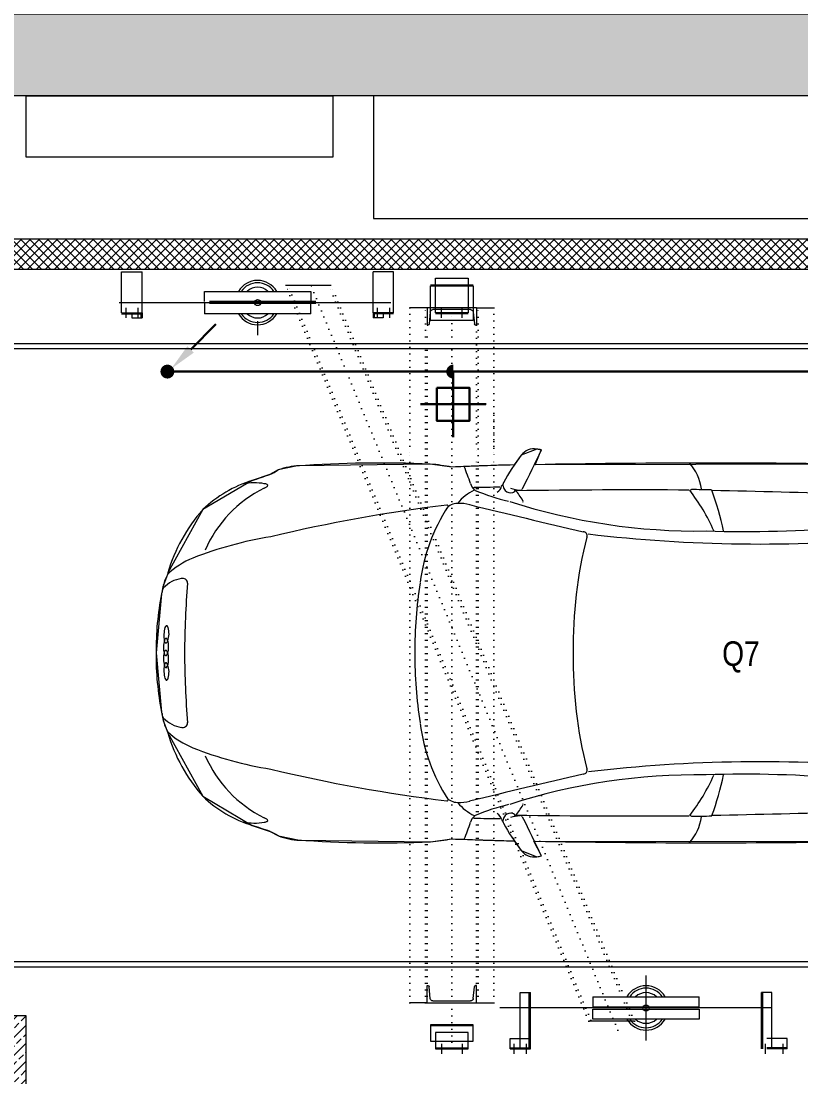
# Model space of a CAD drawing. Extents: x -1701 to 23780, y -363 to 7742.
# Drawn here: x 1260 to 1641, y 1995 to 2511 of the extents above; entities that cross this region are included whole.
import ezdxf
from ezdxf.xclip import XClip

# ---------------------------------------------------------------- set-up
doc = ezdxf.new("R2010")
doc.units = 0
doc.header["$LTSCALE"] = 25
doc.header["$MEASUREMENT"] = 0
doc.header["$XCLIPFRAME"] = 0
doc.header["$PDMODE"] = 1
doc.linetypes.add('Audi$0$DASHDOT2', pattern=[0.5, 0.25, -0.125, 0, -0.125])
doc.linetypes.add('Audi$0$DOT2', pattern=[0.125, 0, -0.125])
doc.layers.get('0').update_dxf_attribs({"color": 9, "lineweight": 9})
for name, color, linetype, lineweight in [('31', 9, 'Continuous', 9), ('Audi$0$00', 8, 'Continuous', 9), ('Audi$0$01', 8, 'Continuous', 9), ('Audi$0$04', 8, 'Continuous', 9), ('Audi$0$05V', 8, 'Continuous', 9), ('Audi$0$06D', 8, 'Continuous', 9), ('Audi$0$09W', 8, 'Continuous', 9), ('Audi$0$10', 8, 'Continuous', 9), ('Audi$0$20', 8, 'Audi$0$DOT2', 9), ('Audi$0$21', 8, 'Continuous', 9), ('Audi$0$24', 8, 'Audi$0$DASHDOT2', 9), ('E-1x58W ETANŞ FLUORESAN ARMATÜR (DİKEY MONTAJ)', 7, 'Continuous', 30), ('E-KABLO', 7, 'Continuous', 30), ('E-YUKARI ÇIKAN HAT', 7, 'Continuous', 30), ('E-YUKARIDAN GELEN HAT', 7, 'Continuous', 30)]:
    doc.layers.add(name, color=color, linetype=linetype, lineweight=lineweight)
doc.styles.add('Audi$0$MuuM_TEXT-STANDART', font='ARIALN.TTF')

# ---------------------------------------------------------------- blocks, each defined once
blk = doc.blocks.new('Audi$0$p-kolon_80x80')
at = {"layer": 'Audi$0$09W'}
h = blk.add_hatch(dxfattribs=at)
h.set_pattern_fill('ANSI33', color=256, scale=25, style=0)
h.set_pattern_definition([(45, (-1222.5, -385), (-4.419417, 4.419417), []), (45, (-1218.0806, -385), (-4.419417, 4.419417), [3.125, -1.5625])])
h.paths.add_polyline_path([(-40, -40), (40, -40), (40, 40), (-40, 40)])
blk.add_lwpolyline([(-40, -40), (40, -40), (40, 40), (-40, 40)], close=True)
blk = doc.blocks.new('Audi$0$P-AKS_AUDI')
at = {"layer": 'Audi$0$24'}
blk.add_lwpolyline([(-3840, -380), (360, -380)], dxfattribs=at)
blk = doc.blocks.new('Audi$0$NPU240')
for p, q in [((0, -120), (0, 120)), ((0, 120), (85, 120)), ((21.4, 105.2), (79.1, 110.2)), ((85, 120), (85, 116.7)), ((9.5, -92.2), (9.5, 92.2)), ((0, -120), (85, -120)), ((21.4, -105.2), (79.1, -110.2)), ((85, -120), (85, -116.7))]:
    blk.add_line(p, q)
for centre, radius, start, end in [((22.5, 92.2), 13, 95, 180), ((78.5, 116.7), 6.5, 275, 0), ((22.5, -92.2), 13, 180, 265), ((78.5, -116.7), 6.5, 0, 85)]:
    blk.add_arc(centre, radius, start, end)
blk = doc.blocks.new('Audi$0$p-arac asansoru')
for p, q in [((33.7, -139.5), (33.7, 510.5)), ((36.2, -137), (36.2, 508)), ((336.2, 508), (336.2, -137)), ((338.7, 510.5), (338.7, -139.5)), ((353.2, 450.25), (353.2, 440.25)), ((353.7, 450.25), (373.7, 450.25)), ((353.7, 450.25), (353.7, 440.25)), ((358.7, 451.5), (358.7, 318.5)), ((373.7, 450.25), (373.7, 440.25)), ((356.2, 448.25), (351.2, 448.25)), ((353.7, 445.25), (351.2, 445.25)), ((351.2, 445.25), (351.2, 440.25)), ((356.2, 442.25), (351.2, 442.25)), ((353.7, 440.85), (351.2, 440.85)), ((353.7, 440.25), (351.2, 440.25)), ((353.7, 440.25), (373.7, 440.25)), ((353.2, 357.75), (353.2, 409.75)), ((358.2, 409.75), (353.2, 409.75)), ((359.2, 409.75), (364.2, 409.75)), ((364.2, 409.75), (364.2, 357.75)), ((358.2, 355.25), (358.2, 407.25)), ((359.2, 355.25), (359.2, 407.25)), ((349.55, 383.75), (342.85, 383.75)), ((367.15, 370.03), (367.15, 347.74)), ((353.2, 357.75), (358.2, 357.75)), ((364.2, 357.75), (359.2, 357.75)), ((353.7, 327.25), (351.2, 327.25)), ((351.2, 322.25), (351.2, 327.25)), ((353.7, 326.65), (351.2, 326.65)), ((353.2, 317.25), (353.2, 327.25)), ((353.7, 317.25), (353.7, 327.25)), ((353.7, 327.25), (373.7, 327.25)), ((373.7, 317.25), (373.7, 327.25)), ((356.2, 325.25), (351.2, 325.25)), ((353.7, 322.25), (351.2, 322.25)), ((356.2, 319.25), (351.2, 319.25)), ((353.7, 317.25), (373.7, 317.25)), ((16.2, 300.75), (16.2, 309.25)), ((356.2, 300.75), (356.2, 309.25)), ((1.7, 296.75), (-6.3, 296.75)), ((-6.3, 296.75), (-6.3, 280.75)), ((-5.8, 296.75), (-5.8, 280.75)), ((-2.5, 299.25), (-2.5, 278.25)), ((5.5, 299.25), (-2.5, 299.25)), ((1.7, 280.75), (1.7, 296.75)), ((5, 278.25), (5, 299.25)), ((5.5, 278.25), (5.5, 299.25)), ((349.9, 278.25), (349.9, 299.25)), ((349.9, 299.25), (366.9, 299.25)), ((353.2, 280.75), (353.2, 296.75)), ((353.7, 280.75), (353.7, 296.75)), ((353.7, 296.75), (370.7, 296.75)), ((366.9, 299.25), (366.9, 278.25)), ((367.4, 299.25), (367.4, 278.25)), ((370.7, 296.75), (370.7, 280.75)), ((-3.8, 293.75), (-8.8, 293.75)), ((351.2, 293.75), (356.2, 293.75)), ((-3.8, 283.75), (-8.8, 283.75)), ((-6.3, 280.75), (1.7, 280.75)), ((351.2, 283.75), (356.2, 283.75)), ((370.7, 280.75), (353.7, 280.75)), ((-2.5, 278.25), (5.5, 278.25)), ((16.2, 276.75), (16.2, 268.25)), ((366.9, 278.25), (349.9, 278.25)), ((356.2, 276.75), (356.2, 268.25)), ((13.7, 132.25), (13.7, 265.25)), ((-8.8, 258.25), (-3.8, 258.25)), ((-6.3, 260.25), (-6.3, 250.25)), ((-6.3, 260.25), (-1.3, 260.25)), ((-5.8, 260.25), (-5.8, 250.25)), ((-1.3, 260.25), (-1.3, 250.25)), ((-6.3, 255.25), (21.2, 255.25)), ((21.2, 255.25), (21.2, 250.25)), ((-8.8, 252.25), (-3.8, 252.25)), ((-6.3, 250.85), (21.2, 250.85)), ((-6.3, 250.25), (21.2, 250.25)), ((-6.3, 250.25), (-1.3, 250.25)), ((7.24, 199.45), (7.27, 221.75)), ((8.2, 167.75), (8.2, 219.75)), ((8.2, 219.75), (13.2, 219.75)), ((13.2, 219.75), (13.2, 167.75)), ((19.2, 219.75), (14.2, 219.75)), ((14.2, 219.75), (14.2, 167.75)), ((19.2, 219.75), (19.2, 167.75)), ((-2.15, 193.75), (29.55, 193.75)), ((13.2, 167.75), (8.2, 167.75)), ((14.2, 167.75), (19.2, 167.75)), ((-8.8, 135.25), (-3.8, 135.25)), ((-6.3, 137.25), (21.2, 137.25)), ((-6.3, 137.25), (-1.3, 137.25)), ((-6.3, 136.65), (21.2, 136.65)), ((-6.3, 124.75), (-6.3, 134.75)), ((-5.8, 124.75), (-5.8, 134.75)), ((-1.3, 124.75), (-1.3, 134.75)), ((21.2, 132.25), (21.2, 137.25)), ((-6.3, 132.25), (21.2, 132.25)), ((-8.8, 126.75), (-3.8, 126.75)), ((-6.3, 124.75), (-1.3, 124.75))]:
    blk.add_line(p, q)
for centre in [(358.7, 383.75), (13.7, 193.75)]:
    blk.add_circle(centre, 1.5)
for centre, radius, start, end in [((358.7, 383.75), 10.85, 120.4584, 239.5416), ((358.7, 383.75), 10.85, 300.4584, 59.5416), ((358.7, 383.75), 9.7, 124.542, 235.458), ((358.7, 383.75), 7.5, 137.1666, 222.8334), ((358.7, 383.75), 9.7, 304.542, 55.458), ((358.7, 383.75), 7.5, 317.1666, 42.8334), ((13.7, 193.75), 10.85, 120.4584, 239.5416), ((13.7, 193.75), 9.7, 124.542, 235.458), ((13.7, 193.75), 10.85, 300.4584, 59.5416), ((13.7, 193.75), 9.7, 304.542, 55.458), ((13.7, 193.75), 7.5, 137.1666, 222.8334), ((13.7, 193.75), 7.5, 317.1666, 42.8334)]:
    blk.add_arc(centre, radius, start, end)
for p in [(-2.5, 297.75), (-2.5, 297.75), (-2.5, 297.75), (5.5, 297.75), (349.9, 297.75), (-2.5, 279.75), (349.9, 279.75), (349.9, 279.75), (349.9, 279.75), (366.9, 279.75)]:
    blk.add_point(p)
at = {"layer": 'Audi$0$20'}
for p, q in [((7.27, 221.75), (367.15, 370.03)), ((7.7, 220.74), (367.15, 368.84)), ((2.83, 207.54), (367.15, 357.64)), ((7.24, 200.65), (366.72, 348.76)), ((7.27, 199.46), (367.15, 347.74)), ((16.2, 309.25), (286.2, 309.25)), ((356.2, 309.25), (283.7, 309.25)), ((16.2, 301.65), (356.2, 301.65)), ((16.2, 300.75), (347.7, 300.75)), ((-6.3, 288.75), (353.7, 288.75)), ((16.2, 276.75), (283.7, 276.75)), ((16.2, 275.85), (356.2, 275.85)), ((347.7, 276.75), (283.7, 276.75)), ((16.2, 268.25), (283.7, 268.25)), ((303.7, 268.25), (283.7, 268.25)), ((356.2, 268.25), (283.7, 268.25))]:
    blk.add_line(p, q, dxfattribs=at)
at = {"xscale": -0.0999999999985448, "yscale": 0.0999999999994543, "zscale": 0.0999999999994543, "rotation": 180}
blk.add_blockref('Audi$0$NPU240', (16.2, 288.75), dxfattribs=at)
at = {"xscale": -0.0999999999985448, "yscale": 0.0999999999994543, "zscale": 0.0999999999994543}
blk.add_blockref('Audi$0$NPU240', (356.2, 288.75), dxfattribs=at)
blk = doc.blocks.new('Audi$0$p-zemin kat')
at = {"layer": 'Audi$0$09W'}
h = blk.add_hatch(dxfattribs=at)
h.set_pattern_fill('ANSI37', color=256, scale=25, style=0)
h.set_pattern_definition([(45, (5131.4063, 52565), (-2.2097087, 2.2097087), []), (135, (5131.4063, 52565), (-2.2097087, -2.2097087), [])])
h.paths.add_polyline_path([(1182.5, 2825), (1182.5, 2865), (1162.5, 2865), (1162.5, 2825)])
h.paths.add_polyline_path([(1212.5, 2405), (1212.5, 2390), (1717.5, 2390), (1717.5, 2405)])
h = blk.add_hatch(dxfattribs=at)
h.set_pattern_fill('ANSI33', color=256, scale=25, style=0)
h.paths.add_polyline_path([(1222.5, 2515), (1757.5, 2515), (1757.5, 2430), (1962.5, 2430), (1962.5, 2390), (1717.5, 2390), (1717.5, 2475), (1212.5, 2475), (1212.5, 2390), (1162.5, 2390), (1162.5, 2515), (1162.5, 2825), (1962.5, 2825), (1962.5, 2785), (1212.5, 2785), (1212.5, 2515)])
at = {"layer": 'Audi$0$00'}
blk.add_lwpolyline([(1212.5, 2405), (1717.5, 2405), (1717.5, 2390), (1182.5, 2390)], dxfattribs=at)
at = {"layer": 'Audi$0$01'}
blk.add_lwpolyline([(1222.5, 2515), (1757.5, 2515), (1757.5, 2430), (1962.5, 2430), (1962.5, 2390), (1717.5, 2390), (1717.5, 2475), (1212.5, 2475), (1212.5, 2390), (1162.5, 2390), (1162.5, 2515), (1162.5, 2825), (1962.5, 2825), (1962.5, 2785), (1212.5, 2785), (1212.5, 2515)], close=True, dxfattribs=at)
at = {"layer": 'Audi$0$06D'}
for points in [[(1262.5, 2475), (1412.5, 2475), (1412.5, 2445), (1262.5, 2445)], [(1432.5, 2415), (1717.5, 2415), (1717.5, 2475), (1432.5, 2475)]]:
    blk.add_lwpolyline(points, close=True, dxfattribs=at)
at = {"layer": 'Audi$0$01'}
blk.add_blockref('Audi$0$p-kolon_80x80', (1222.5, 1985), dxfattribs=at)
at = {"layer": 'Audi$0$05V'}
ref = blk.add_blockref('Audi$0$p-arac asansoru', (1759.5, 2015.1), dxfattribs=dict(at, rotation=90))
XClip(ref).set_block_clipping_path([(-72.1000000362, -157.9999999557), (374.9000042902, 575.0000000443)])
at = {"layer": 'Audi$0$24'}
blk.add_blockref('Audi$0$P-AKS_AUDI', (4722.5, 2785), dxfattribs=at)
blk = doc.blocks.new('Audi$0$Group-321-1')
at = {"lineweight": 0}
blk.add_lwpolyline([(384782.8143, 69370.9298), (384782.099, 69369.5315), (384782.0492, 69369.5901), (384782.0346, 69369.5732), (384782.0266, 69369.4913), (384782.053, 69369.4394), (384781.9224, 69369.1627), (384781.8618, 69369.0762), (384781.5727, 69368.4935), (384781.5478, 69368.4017), (384781.5488, 69368.3546), (384781.5351, 69368.2638), (384781.5515, 69367.9843), (384781.5515, 69367.9843), (384781.749, 69367.6906), (384781.7549, 69367.6863), (384781.7923, 69367.6441), (384781.8263, 69367.6169), (384782.0711, 69367.4613), (384782.3403, 69367.353), (384782.3817, 69367.3414), (384782.4453, 69367.3332), (384782.7991, 69367.344), (384783.0363, 69367.4941), (384783.1021, 69367.5581), (384783.1403, 69367.5843), (384783.2058, 69367.6663), (384783.5053, 69368.2326), (384783.5403, 69368.3322), (384783.689, 69368.5997), (384783.7466, 69368.6084), (384783.8084, 69368.6626), (384783.8147, 69368.6844), (384783.7337, 69368.6844), (384784.4562, 69370.087)], dxfattribs=at)
for centre, radius, start, end in [((384865.0479, 69325.7189), 93.6961, 150.803073, 151.627747), ((384777.8715, 69372.8535), 5.6052, 330.8944, 345.1644), ((384822.9409, 69349.5203), 45.4809, 151.91783, 153.89663), ((384776.6075, 69373.5829), 7.1236, 326.0794, 338.11644), ((384788.9005, 69367.1922), 5.6052, 140.4918, 154.7617), ((384699.7855, 69410.5499), 93.6961, 334.028379, 334.853054), ((384790.2301, 69366.5903), 7.1236, 147.53968, 159.57673), ((384825.273, 69347.607), 48.3027, 152.0551, 152.17195), ((384782.4028, 69368.6925), 1.5636, 74.9854, 82.5895), ((384782.4965, 69369.975), 0.2388, 70.6349, 104.3906), ((384821.1879, 69350.0129), 43.565, 152.47687, 153.59071), ((384780.1046, 69371.4451), 2.9727, 314.8855, 333.6766), ((384782.7293, 69369.2079), 0.9545, 86.6279, 100.516), ((384782.5618, 69370.1533), 0.00585, 151.7805, 223.8989), ((384743.6698, 69390.211), 45.4809, 331.7595, 333.7383), ((384782.8782, 69368.4484), 1.5636, 43.0666, 50.6707), ((384783.1066, 69369.0142), 0.9545, 25.1401, 39.0282), ((384782.0988, 69369.5256), 0.08, 143.4719, 205.3483), ((384782.1495, 69369.4974), 0.1377, 137.1664, 146.6022), ((384967.4628, 69508.0027), 231.379, 216.741616, 216.794011), ((384678.7517, 69458.2208), 136.4506, 319.252602, 319.492588), ((384782.5149, 69369.582), 0.0186, 41.3859, 155.3161), ((384783.958, 69371.212), 2.1585, 228.5422, 243.7224), ((384786.4545, 69368.1856), 2.9727, 151.9795, 170.7706), ((384740.7557, 69390.9906), 48.3027, 333.48418, 333.60103), ((384782.9196, 69369.9112), 0.9868, 205.182, 214.4777), ((384783.8657, 69369.2721), 0.2388, 21.2655, 55.0212), ((384795.1786, 69363.075), 14.5872, 154.13193, 155.3338), ((384781.9661, 69369.5433), 0.2494, 316.3484, 326.7202), ((384782.2653, 69368.9144), 0.4843, 94.4328, 101.9444), ((384782.1667, 69369.4142), 0.0112, 312.8599, 34.8105), ((384782.228, 69369.389), 0.00831, 38.2323, 92.0308), ((384745.0919, 69389.0738), 43.565, 332.06542, 333.17925), ((384783.9724, 69369.4292), 0.00585, 261.7572, 333.8756), ((384782.1239, 69369.3634), 0.0209, 210.1338, 261.901), ((384782.122, 69369.3451), 0.00941, 178.2704, 230.3207), ((384782.1321, 69369.3799), 0.0386, 287.1711, 347.5368), ((384782.1506, 69369.3741), 0.0194, 352.1473, 47.0793), ((384791.1445, 69364.8055), 10.0957, 153.3898, 154.10666), ((384781.4441, 69369.9694), 0.9862, 309.9162, 319.8631), ((384782.0852, 69369.2999), 0.0489, 5.7791, 50.9893), ((384782.1316, 69369.3958), 0.0541, 258.6932, 282.7156), ((384784.0189, 69371.1807), 2.1585, 241.9337, 257.114), ((384781.8012, 69367.5574), 1.667, 81.8864, 84.9423), ((384782.0501, 69369.2603), 0.0543, 255.4486, 293.8595), ((384782.0653, 69369.2123), 0.00351, 147.6525, 275.8013), ((384782.3152, 69369.2019), 0.2415, 178.3112, 202.8017), ((384782.0803, 69369.2075), 0.00659, 121.6403, 166.7715), ((384783.0277, 69368.3243), 1.3873, 142.8163, 147.1796), ((384782.2724, 69369.0259), 0.196, 137.8698, 155.4348), ((384782.1584, 69369.074), 0.0723, 153.7582, 202.5543), ((384787.0532, 69366.1374), 5.9654, 150.48594, 156.73647), ((384789.1281, 69366.4456), 7.5187, 159.68697, 166.35156), ((384782.0818, 69369.0554), 0.00481, 20.9384, 175.9317), ((384782.8576, 69369.5029), 0.8909, 210.0252, 235.5657), ((384916.0429, 69336.4165), 136.4506, 166.163538, 166.403525), ((384783.5356, 69369.0581), 0.0186, 330.34, 84.2703), ((384783.6274, 69370.5018), 2.1511, 233.7694, 242.9353), ((384783.546, 69368.7124), 0.00831, 33.6253, 87.4238), ((384783.1387, 69368.4661), 0.4843, 23.7117, 31.2233), ((384783.8241, 69368.5896), 0.2494, 158.9359, 169.3077), ((384783.6023, 69368.6773), 0.0112, 90.8456, 172.7962), ((384788.1969, 69600.0219), 231.379, 268.862115, 268.914511), ((384783.6798, 69368.7118), 0.1377, 339.054, 348.4897), ((384784.4746, 69368.4138), 0.9862, 165.793, 175.74), ((384783.5945, 69368.6292), 0.0386, 138.1193, 198.4851), ((384783.5791, 69368.6408), 0.0194, 78.5769, 133.5088), ((384783.7323, 69368.6871), 0.08, 280.3078, 342.1843), ((384783.6345, 69370.4982), 2.1511, 242.7208, 251.8868), ((384774.6241, 69373.2856), 10.0957, 331.54946, 332.26633), ((384783.5569, 69368.5444), 0.0489, 74.6669, 119.8771), ((384770.8666, 69375.5547), 14.5872, 330.32233, 331.52419), ((384783.6078, 69368.6381), 0.0541, 202.9405, 226.9629), ((384783.5722, 69368.6007), 0.00941, 255.3354, 307.3857), ((384783.5859, 69368.613), 0.0209, 223.7551, 275.5224), ((384783.5672, 69369.5788), 0.9868, 271.1784, 280.4742), ((384781.8971, 69368.3577), 0.3521, 155.6746, 172.8272), ((384783.2251, 69368.5368), 0.196, 330.2214, 347.7863), ((384783.3432, 69368.6743), 0.2415, 282.8545, 307.345), ((384783.4846, 69368.4866), 0.00659, 318.8847, 4.0158), ((384783.5452, 69368.4928), 0.0543, 191.7966, 230.2075), ((384783.4973, 69368.4773), 0.00351, 209.8549, 338.0036), ((384783.2716, 69369.2904), 0.8909, 250.0904, 275.6309), ((384783.3307, 69368.4723), 0.0723, 283.1018, 331.8979), ((384782.3066, 69367.2979), 1.667, 40.7138, 43.7698), ((384781.2507, 69368.3722), 0.2986, 356.6067, 5.6602), ((384777.1322, 69372.6032), 7.5187, 319.30457, 325.96916), ((384783.3602, 69368.3991), 0.00481, 309.7244, 104.7177), ((384764.3472, 69370.8859), 17.3868, 351.32617, 351.63129), ((384781.6108, 69368.2877), 0.0411, 126.4313, 146.9765), ((384781.5894, 69368.3179), 0.00398, 74.7912, 133.7856), ((384781.5845, 69368.3135), 0.0102, 1.6376, 54.3963), ((384781.5006, 69368.3013), 0.0949, 358.817, 7.3839), ((384782.2148, 69368.7415), 1.3873, 338.4765, 342.8399), ((384782.1373, 69368.159), 0.6112, 170.0439, 196.5991), ((384781.8007, 69368.141), 0.2809, 142.998, 163.907), ((384782.2012, 69368.2894), 0.6058, 179.0659, 219.4798), ((384783.574, 69367.6511), 1.8423, 162.0199, 174.3284), ((384778.0913, 69370.7376), 5.9654, 328.91966, 335.17019), ((384782.3166, 69368.2853), 0.8221, 201.4762, 226.3392), ((384782.1191, 69367.7954), 0.3803, 174.3105, 196.6697), ((384781.8274, 69367.732), 0.0243, 63.7649, 169.9953), ((384784.0992, 69371.3805), 4.2739, 238.0489, 242.6341), ((384781.9405, 69367.6889), 0.1449, 160.4215, 200.1828), ((384781.3493, 69368.793), 1.8423, 311.3278, 323.6363), ((384781.9367, 69367.8086), 0.2189, 213.4367, 228.8733), ((384781.8626, 69367.7093), 0.0958, 222.8673, 244.0075), ((384782.901, 69367.8424), 0.3521, 312.8289, 329.9815), ((384781.8298, 69367.649), 0.0272, 202.2018, 232.2843), ((384782.6953, 69368.7143), 1.3999, 231.6246, 243.5204), ((384781.9795, 69367.566), 0.00393, 106.148, 191.2356), ((384781.9926, 69367.569), 0.0174, 192.4725, 226.4338), ((384781.9842, 69367.5477), 0.0228, 79.7433, 104.6743), ((384782.0763, 69367.6572), 0.139, 226.4813, 253.2418), ((384781.9679, 69367.4673), 0.1048, 43.0274, 79.064), ((384782.0325, 69367.5354), 0.00393, 108.0079, 193.0955), ((384782.0378, 69367.5173), 0.0228, 81.6031, 106.5342), ((384782.0242, 69367.4364), 0.1048, 44.8873, 80.9239), ((384782.0223, 69367.5184), 0.0302, 24.4378, 42.4802), ((384784.0734, 69371.3937), 4.2739, 243.022, 247.6072), ((384782.6682, 69368.0497), 0.6058, 266.1764, 306.5902), ((384782.7811, 69367.6377), 0.2809, 321.7491, 342.6581), ((384783.0862, 69367.4874), 0.0949, 118.2722, 126.8391), ((384795.1854, 69355.0563), 17.3868, 134.02483, 134.32996), ((384783.0473, 69367.5626), 0.0102, 71.2598, 124.0185), ((384783.0109, 69367.569), 0.0411, 338.6796, 359.2249), ((384783.048, 69367.5692), 0.00398, 351.8705, 50.8649), ((384783.2896, 69367.3257), 0.2986, 119.996, 129.0494), ((384782.0455, 69367.5388), 0.0174, 194.3324, 228.2937), ((384782.1264, 69367.6297), 0.139, 228.3412, 255.1017), ((384782.043, 69367.5459), 0.0229, 252.8528, 277.4764), ((384782.0457, 69367.5282), 0.00493, 273.6822, 33.6822), ((384782.0856, 69367.5071), 0.00493, 90.1141, 210.1141), ((384782.1019, 69367.5147), 0.0229, 206.3199, 230.9435), ((384782.0905, 69367.4822), 0.0302, 81.316, 99.3585), ((384782.1758, 69367.6043), 0.139, 230.5544, 257.315), ((384782.0967, 69367.5174), 0.0229, 254.7126, 279.3362), ((384782.0783, 69367.4086), 0.1048, 44.7323, 80.7688), ((384782.0769, 69367.4892), 0.0302, 26.2976, 44.3401), ((384782.0999, 69367.4998), 0.00493, 275.5421, 35.5421), ((384782.146, 69367.4549), 0.0302, 83.1759, 101.2183), ((384782.5995, 69367.9217), 0.6112, 289.0571, 315.6122), ((384782.7254, 69368.6988), 1.3999, 242.1358, 254.0316), ((384782.1404, 69367.4796), 0.00493, 91.9739, 211.9739), ((384782.1563, 69367.4877), 0.0229, 208.1798, 232.8034), ((384782.2273, 69367.5797), 0.139, 232.4143, 259.1748), ((384782.1491, 69367.4857), 0.0174, 257.3624, 291.3237), ((384782.1362, 69367.3809), 0.1048, 46.5921, 82.6287), ((384782.1361, 69367.4668), 0.0228, 19.1219, 44.053), ((384782.1539, 69367.4731), 0.00393, 292.5606, 17.6483), ((384782.2044, 69367.4602), 0.0174, 259.2223, 293.1836), ((384782.1921, 69367.441), 0.0228, 20.9818, 45.9129), ((384782.2096, 69367.4478), 0.00393, 294.4205, 19.5081), ((384782.4333, 69367.421), 0.0243, 315.6609, 61.8912), ((384782.3323, 69367.4878), 0.1449, 285.4734, 325.2346), ((384782.3147, 69367.695), 0.3803, 288.9864, 311.3457), ((384782.3942, 69367.4364), 0.0958, 241.6486, 262.7889), ((384782.3644, 69367.3745), 0.0272, 253.3718, 283.4544), ((384782.4317, 69367.5545), 0.2189, 256.7829, 272.2195), ((384782.5977, 69368.1411), 0.8221, 259.3169, 284.18)]:
    blk.add_arc(centre, radius, start, end, dxfattribs=at)
blk = doc.blocks.new('Audi')
at = {"layer": 'Audi$0$04', "xscale": 100, "yscale": 100, "zscale": 100, "rotation": 297.1763778173342}
blk.add_blockref('Audi$0$Group-321-1', (-23743833.71, 31064370), dxfattribs=at)
at = {"layer": 'Audi$0$10'}
blk.add_blockref('Audi$0$p-zemin kat', (0, 0), dxfattribs=at)
at = {"layer": 'Audi$0$21', "insert": (1612.16, 2200.47), "char_height": 12, "attachment_point": 5, "style": 'Audi$0$MuuM_TEXT-STANDART'}
blk.add_mtext_dynamic_manual_height_columns('Q7', width=388.5584, gutter_width=156.51, heights=[0], dxfattribs=at)
blk = doc.blocks.new('100_1x58W ETANŞ FLUORESAN ARMATÜR (DİKEY MONTAJ)')
at = {"layer": 'E-1x58W ETANŞ FLUORESAN ARMATÜR (DİKEY MONTAJ)', "color": 4}
for points in [[(0, 2), (0, 2), (0, -2)], [(-1, -1), (1, -1), (1, 1), (-1, 1), (-1, -1)], [(-2, 0), (2, 0)]]:
    blk.add_lwpolyline(points, dxfattribs=at)
blk = doc.blocks.new('3.10 kotu elk')
at = {"xscale": 8, "yscale": 8, "zscale": 8, "rotation": 270}
blk.add_blockref('100_1x58W ETANŞ FLUORESAN ARMATÜR (DİKEY MONTAJ)', (1471.42, -1880.95), dxfattribs=at)
blk = doc.blocks.new('100_YUKARIDAN GELEN HAT')
at = {"layer": 'E-YUKARIDAN GELEN HAT', "color": 3, "linetype": 'Continuous'}
blk.add_line((2.28, 2.17), (4.75, 4.65), dxfattribs=at)
at = {"layer": 'E-YUKARIDAN GELEN HAT', "color": 4, "linetype": 'Continuous', "const_width": 0.675}
blk.add_lwpolyline([(-0.34, 0, 1), (0.34, 0, 1)], format="xyb", close=True, dxfattribs=at)
at = {"layer": 'E-YUKARIDAN GELEN HAT', "color": 3, "linetype": 'Continuous'}
blk.add_solid([(2.59, 1.86), (1.96, 2.49), (0.37, 0.27)], dxfattribs=at)

msp = doc.modelspace()

# ---------------------------------------------------------------- linework, layer by layer
at = {"layer": 'E-KABLO', "color": 6}
msp.add_line((1721.42, 2340.05), (1331.64, 2340.05), dxfattribs=at)
at = {"layer": 'E-YUKARI ÇIKAN HAT', "color": 4, "linetype": 'Continuous', "const_width": 3.38}
msp.add_lwpolyline([(1471.42, 2341.74, 1), (1471.42, 2338.36, 1)], format="xyb", dxfattribs=at)

# ---------------------------------------------------------------- block references
at = {"color": 6}
msp.add_blockref('Audi', (0, 0), dxfattribs=at)
at = {"layer": '31'}
msp.add_blockref('3.10 kotu elk', (0, 4205), dxfattribs=at)
at = {"layer": 'E-YUKARIDAN GELEN HAT', "xscale": 5, "yscale": 5, "zscale": 5}
msp.add_blockref('100_YUKARIDAN GELEN HAT', (1331.64, 2340.05), dxfattribs=at)

doc.saveas('drawing.dxf')
